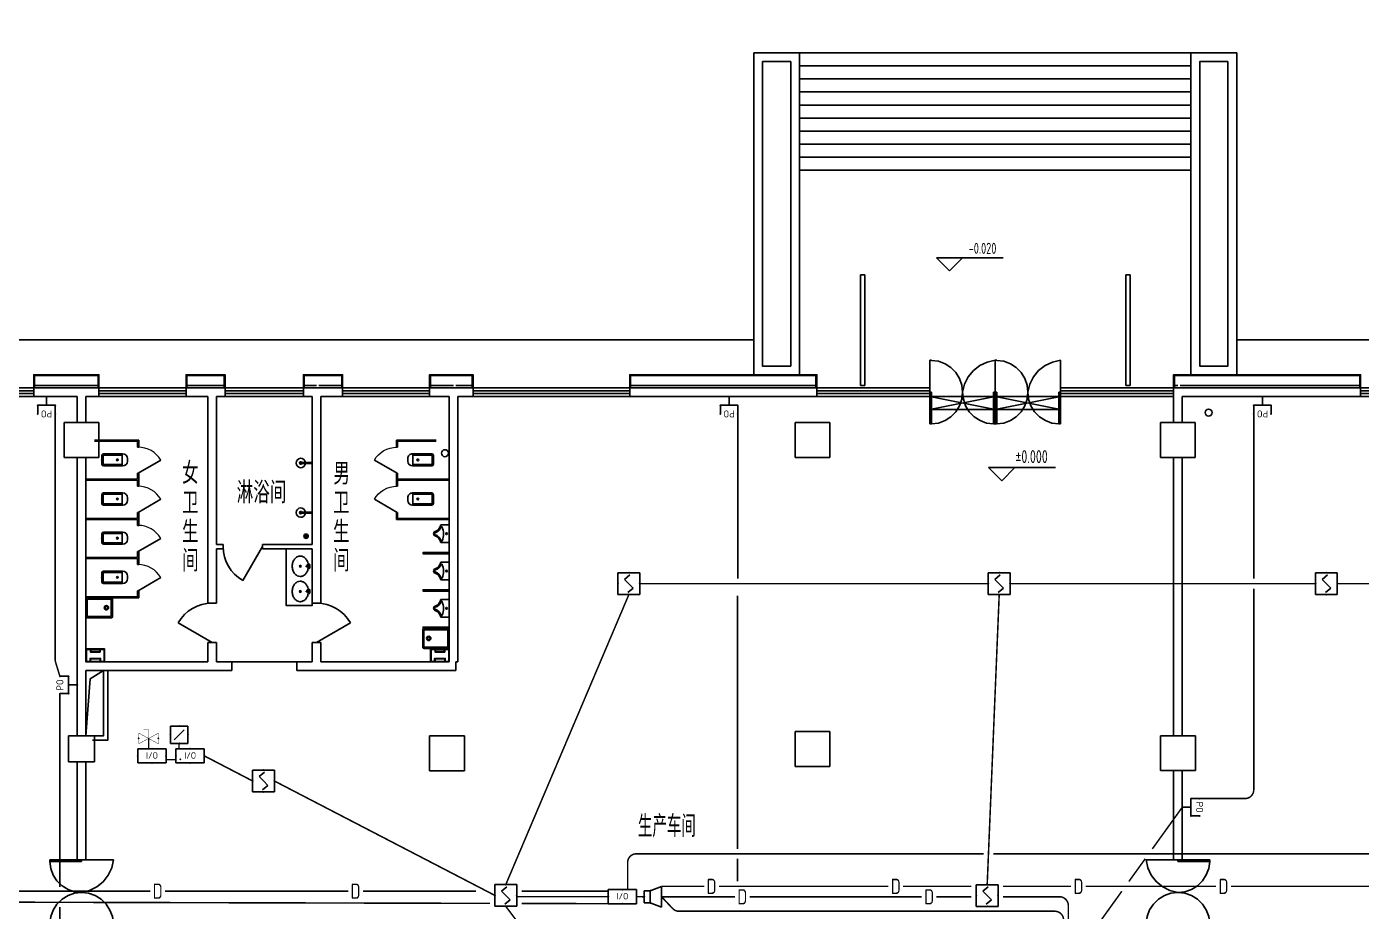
# Model space of a CAD drawing. Extents: x 2166032 to 5302137, y 581493 to 2416206.
# Drawn here: x 2593527 to 2624204, y 1205528 to 1225860 of the extents above; entities that cross this region are included whole.
import ezdxf
from ezdxf.enums import TextEntityAlignment as Align

# ---------------------------------------------------------------- set-up
doc = ezdxf.new("R2010")
doc.units = 0
doc.header["$LTSCALE"] = 1000
doc.header["$MEASUREMENT"] = 0
for name, pattern in [('CENTER2', [1.14, 0.75, -0.13, 0.13, -0.13]), ('DASH', [0.35, 0.25, -0.1]), ('DASHEDX2', [1.5, 1, -0.5])]:
    doc.linetypes.add(name, pattern=pattern)
for name, color, linetype in [('2D', 7, 'Continuous'), ('3T_WOOD', 21, 'Continuous'), ('COLUMN', 2, 'Continuous'), ('DIM_ELEV', 3, 'Continuous'), ('DIM_SYMB', 3, 'Continuous'), ('EQUIP-消防', 3, 'Continuous'), ('EQUIP-通讯', 3, 'Continuous'), ('LATRINE', 8, 'Continuous'), ('LVTRY', 8, 'Continuous'), ('PUB_TEXT', 7, 'Continuous'), ('SIG_TEXT', 7, 'Continuous'), ('STAIR', 8, 'Continuous'), ('SURFACE', 8, 'Continuous'), ('TEL_TEXT', 7, 'Continuous'), ('WALL', 8, 'Continuous'), ('WINDOW', 8, 'Continuous'), ('WIRE-动力', 2, 'Continuous'), ('WIRE-消防', 4, 'Continuous'), ('WIRE-电源', 10, 'Continuous'), ('WIRE-电话', 4, 'CENTER2'), ('WIRE-网络', 6, 'Continuous'), ('厨卫', 8, 'Continuous'), ('地漏', 5, 'Continuous'), ('屋面', 151, 'Continuous'), ('消防', 7, 'Continuous'), ('石材幕墙', 8, 'Continuous')]:
    doc.layers.add(name, color=color, linetype=linetype)
doc.styles.add('_HZTXT', font='！tssdeng.shx', dxfattribs={"width": 0.8, "bigfont": '！tssdchn.shx'})
doc.styles.add('_TCH_DIM', font='tssdeng.shx', dxfattribs={"bigfont": 'tssdchn.shx'})
doc.styles.add('_TEL_DIM', font='@tssdeng.shx', dxfattribs={"width": 0.8, "height": 3.5, "bigfont": '!tssdchn.shx'})
doc.styles.get("Standard").update_dxf_attribs({"font": 'tssdeng.shx', "bigfont": 'tssdchn.shx'})
doc.styles.add('TSSD_REIN', font='tssdeng.shx', dxfattribs={"width": 0.7, "bigfont": 'tssdchn.shx'})
doc.styles.add('zz-0', font='arial.ttf')

# ---------------------------------------------------------------- blocks, each defined once
blk = doc.blocks.new('_LV8')
for p, q in [((-205, 0), (205, 0)), ((-205, -191), (-205, 0)), ((205, 0), (205, -191))]:
    blk.add_line(p, q)
blk.add_circle((0, -60), 20)
for centre, radius, start, end in [((-243, -391), 203, 19.2639, 79.2894), ((-152, -175), 10, 114.1084, 248.1394), ((5, -526), 395, 66.6675, 114.1084), ((-243, -401), 233, 19.2639, 68.1394), ((243, -401), 233, 110.4941, 160.7361), ((243, -391), 203, 100.7106, 160.7361), ((158, -173), 10, 290.4941, 66.6675), ((0, -306), 54, 199.2639, 269.7777), ((0, -316), 24, 199.2639, 269.4998), ((0, -306), 54, 270.2223, 340.7361), ((0, -316), 24, 270.5002, 340.7361)]:
    blk.add_arc(centre, radius, start, end)
blk = doc.blocks.new('$lvtry$00000200')
for p, q in [((-140, -40, 0), (-140, -480, 0)), ((-110, -40, 0), (-110, -470, 0)), ((100, 0, 0), (-100, 0, 0)), ((100, -30, 0), (-100, -30, 0)), ((110, -470, 0), (110, -40, 0)), ((140, -480, 0), (140, -40, 0)), ((140, -470, 0), (-140, -470, 0)), ((-30, -590, 0), (30, -590, 0))]:
    blk.add_line(p, q)
blk.add_circle((0, -359, 0), 20)
for centre, radius, start, end in [((-100, -40, 0), 40, 90, 180), ((-100, -40, 0), 10, 90, 180), ((100, -40, 0), 40, 0, 90), ((100, -40, 0), 10, 0, 90), ((-30, -480, 0), 110, 180, 270), ((30, -480, 0), 110, 270, 0)]:
    blk.add_arc(centre, radius, start, end)
blk.add_point((0, 0))
blk = doc.blocks.new('A$C339C1991')
at = {"layer": 'LVTRY'}
blk.add_line((114, 371), (134, 371), dxfattribs=at)
for points in [[(0, 371), (256, 371)], [(114, 371), (114, 107)], [(134, 371), (134, 107)]]:
    blk.add_lwpolyline(points, dxfattribs=at)
for centre, radius, start, end in [((124, 108), 108, 95.306, 84.694), ((124, 108), 28.3, 110.6725, 69.3275), ((124, 110), 10.5, 197.2381, 342.7619)]:
    blk.add_arc(centre, radius, start, end, dxfattribs=at)
blk = doc.blocks.new('$TCHSYS$APDOOR2D')
blk.add_line((0.5, 0), (0, 0.866))
at = {"lineweight": 13}
blk.add_arc((0.5, 0), 1, 120, 180, dxfattribs=at)
blk = doc.blocks.new('$lvtry$00000194')
for p, q in [((-17, -27, 0), (-17, -17, 0)), ((17, -27, 0), (17, -17, 0))]:
    blk.add_line(p, q)
at = {"elevation": 0}
blk.add_lwpolyline([(14, -39, -0.067374), (92, -53, -0.088152), (166, -93, -0.105269), (218, -155, -0.121685), (235, -224, -0.121685), (218, -292, -0.105269), (166, -355, -0.088152), (92, -394, -0.078966), (0, -409, -0.078966), (-92, -394, -0.088152), (-166, -355, -0.105269), (-218, -292, -0.121685), (-235, -224, -0.121685), (-218, -155, -0.105269), (-166, -93, -0.088152), (-92, -53, -0.059935), (-23, -40, -0.059935)], format="xyb", dxfattribs=at)
for centre, radius in [((0, -221, 0), 20), ((0, -27, 0), 16.7), ((0, -221, 0), 15)]:
    blk.add_circle(centre, radius)
for centre, radius, start, end in [((-40, -17, 0), 10.1, 106.6096, 258.1648), ((-64, 250, 0), 259, 274.7069, 282.3732), ((-75, -197, 0), 173, 71.36, 79.1873), ((-29, -63, 0), 6.77, 155.344, 308.3224), ((-171, 35, 0), 166, 324.8411, 338.1337), ((-171, 35, 0), 170, 324.8411, 331.3523), ((-29, -63, 0), 3.37, 155.344, 308.3224), ((100, -178, 0), 170, 132.3141, 138.8253), ((100, -178, 0), 166, 125.5327, 138.8253), ((-12, -42, 0), 10.6, 201.8924, 261.774), ((0, -17, 0), 16.7, 0, 180), ((-381, -99, 0), 372, 2.3982, 6.7627), ((0, -80, 0), 9.9, 201.7837, 338.2163), ((64, 250, 0), 259, 257.6268, 265.2931), ((381, -99, 0), 372, 170.1008, 177.6018), ((75, -197, 0), 173, 100.8127, 110.4191), ((40, -17, 0), 10.1, 281.8352, 73.3904)]:
    blk.add_arc(centre, radius, start, end)
blk.add_point((0, -17, 0))
blk = doc.blocks.new('A$C6BB928D5')
at = {"layer": '地漏'}
h = blk.add_hatch(dxfattribs=at)
h.set_pattern_fill('ANSI31', color=5, scale=10, style=0)
h.set_pattern_definition([(45, (-2253094.437, -153718.293), (-11.22532015, 11.22532015), [])])
h.paths.add_polyline_path([(0, 50, 1), (100, 50, 1)])
at = {"layer": '地漏', "color": 5}
blk.add_circle((50, 50), 50, dxfattribs=at)
blk = doc.blocks.new('$plan$00001091')
for p, q in [((-275, -410), (-275, -50)), ((-255, -30), (255, -30)), ((275, -50), (275, -410)), ((255, -430), (-255, -430))]:
    blk.add_line(p, q)
for points in [[(-275, 0, 0.414214), (-305, -30, 0.414214)], [(305, -30, 0.414214), (275, 0, 0.414214)], [(-305, -430, 0.414214), (-275, -460, 0.414214)], [(275, -460, 0.414214), (305, -430, 0.414214)]]:
    blk.add_lwpolyline(points, format="xyb")
for points in [[(-275, 0), (275, 0)], [(-305, -430), (-305, -30)], [(305, -30), (305, -430)], [(275, -460), (-275, -460)]]:
    blk.add_lwpolyline(points)
for radius in [50, 32.5]:
    blk.add_circle((165, -230), radius)
for centre, start, end in [((-255, -50), 90, 180), ((255, -50), 0, 90), ((-255, -410), 180, 270), ((255, -410), 270, 360)]:
    blk.add_arc(centre, 20, start, end)
at = {"style": 'zz-0'}
for tag in ['YSIZE', 'XSIZE']:
    blk.add_attdef(tag, (0, 0), '', height=0.5, dxfattribs=at)
blk = doc.blocks.new('cffd')
at = {"layer": '厨卫'}
for p, q in [((288, -44), (300, -44)), ((288, -256), (300, -256))]:
    blk.add_line(p, q, dxfattribs=at)
for points in [[(0, -365), (0, 65), (300, 65), (300, -365)], [(12, -353), (12, 53), (288, 53), (288, -353)]]:
    blk.add_lwpolyline(points, close=True, dxfattribs=at)
for points in [[(12, -272), (82, -272), (82, -29), (12, -29)], [(12, -262), (72, -262), (72, -39), (12, -39)], [(288, -261), (228, -261), (228, -39), (288, -39)], [(288, -251), (238, -251), (238, -49), (288, -49)]]:
    blk.add_lwpolyline(points, dxfattribs=at)
blk.add_lwpolyline([(290, -150, 0, 50, 0), (323, -150, 100, 100, 0)], format="xyseb", dxfattribs=at)
blk = doc.blocks.new('A$C7AC737C2')
at = {"color": 6, "linetype": 'Continuous'}
for p, q in [((0, 150), (1500, 150)), ((0, -150), (0, 150)), ((0, 150), (1500, -150)), ((1500, 150), (0, -150)), ((1500, -150), (1500, 150)), ((1500, -150), (0, -150))]:
    blk.add_line(p, q, dxfattribs=at)
blk = doc.blocks.new('$equip$00001915')
for p, q in [((0.5, 0.5), (-0.5, 0.5)), ((-0.5, 0.5), (-0.5, -0.5)), ((-0.283, -0.283), (0.283, 0.283)), ((0.5, -0.5), (0.5, 0.5)), ((-0.5, -0.5), (0.5, -0.5))]:
    blk.add_line(p, q)
for p in [(-0.5, 0), (0, 0.5), (0.5, 0), (0, -0.5)]:
    blk.add_point(p)
blk.add_solid([(0.283, 0.283), (0.075, 0.124), (0.124, 0.075)])
at = {"layer": 'TEL_TEXT', "style": '_TEL_DIM', "flags": 1}
blk.add_attdef('A', text='', height=0.00002, dxfattribs=at).set_placement((0, 0), align=Align.MIDDLE_CENTER)
blk = doc.blocks.new('$equip_U$00000007')
at = {"linetype": 'Continuous', "const_width": 0.025}
for points in [[(-0.153, 0), (0.153, 0)], [(0.153, -0.562), (0.153, 0)], [(-0.466, -0.225), (-0.466, -0.9)], [(0.771, -0.225), (-0.466, -0.9)], [(-0.466, -0.225), (0.771, -0.9)], [(0.771, -0.9), (0.771, -0.225)]]:
    blk.add_lwpolyline(points, dxfattribs=at)
for p in [(-0.466, -0.562), (0.771, -0.562)]:
    blk.add_point(p)
at = {"style": '_TEL_DIM', "flags": 1}
blk.add_attdef('A', text='', height=0.000025, dxfattribs=at).set_placement((0, 0), align=Align.MIDDLE_CENTER)
blk = doc.blocks.new('$equip$00001926')
for p, q in [((0.65, 0.65), (-0.65, 0.65)), ((-0.65, 0.65), (-0.65, 0)), ((0.65, 0), (0.65, 0.65)), ((-0.65, 0), (0.65, 0))]:
    blk.add_line(p, q)
for p in [(0, 0.65), (-0.65, 0.325), (0, 0), (0.65, 0.325)]:
    blk.add_point(p)
at = {"color": 7, "style": '_TEL_DIM'}
blk.add_attdef('$TEXT$', text='', height=0.3, dxfattribs=at).set_placement((0.006, 0.343), align=Align.MIDDLE_CENTER)
at = {"color": 7, "style": '_TEL_DIM', "flags": 1}
blk.add_attdef('A', text='', height=0.00002, dxfattribs=at).set_placement((0, 0), align=Align.MIDDLE_CENTER)
blk = doc.blocks.new('$equip$00001366')
for p, q in [((0, 0.35), (0, -0.35)), ((0, 0.35), (0.35, 0.35)), ((0.35, 0.35), (1, 0.6)), ((0.35, 0.35), (0.35, -0.35)), ((1, 0.6), (1, -0.6)), ((0.35, -0.35), (0, -0.35)), ((1, -0.6), (0.35, -0.35))]:
    blk.add_line(p, q)
for p in [(0, 0), (0.35, 0.35), (1, 0), (0.35, -0.35)]:
    blk.add_point(p)
at = {"flags": 9}
blk.add_attdef('A', (0, 0), '', height=0.00002, dxfattribs=at)
blk = doc.blocks.new('$equip$00001847')
for p, q in [((-0.5, 0.499), (-0.5, 0.999)), ((0.5, 0.999), (0.5, 0.499)), ((0.5, 0.499), (-0.5, 0.499)), ((0, 0.5), (0, 0))]:
    blk.add_line(p, q)
for p in [(-0.5, 0.999), (0.5, 0.999), (-0.5, 0.499), (0, 0), (0.5, 0.499)]:
    blk.add_point(p)
at = {"color": 7, "style": '_TEL_DIM'}
blk.add_attdef('$TEXT$', text='', height=0.4, dxfattribs=at).set_placement((0, 0.999), align=Align.MIDDLE_CENTER)
at = {"color": 7, "style": '_TEL_DIM', "flags": 1}
blk.add_attdef('A', text='', height=0.00002, dxfattribs=at).set_placement((0, 0), align=Align.MIDDLE_CENTER)
blk = doc.blocks.new('$equip$00001700')
for p, q in [((-0.5, 0.5), (-0.5, -0.5)), ((0.5, 0.5), (-0.5, 0.5)), ((-0.2, 0.2), (0.05, 0.4)), ((0, 0), (-0.2, 0.2)), ((0, 0), (0.2, -0.2)), ((0.5, -0.5), (0.5, 0.5)), ((-0.5, -0.5), (0.5, -0.5)), ((0.2, -0.2), (-0.05, -0.4))]:
    blk.add_line(p, q)
for p in [(-0.5, 0), (0, 0.5), (0.5, 0), (0, -0.5)]:
    blk.add_point(p)
at = {"flags": 1}
for tag, height, p in [('A', 0.00002, (0, 0)), ('B', 0.4, (0.75, -0.204))]:
    blk.add_attdef(tag, text='', height=height, dxfattribs=at).set_placement(p, align=Align.MIDDLE_CENTER)
blk = doc.blocks.new('$DorLib2D$00000141')
at = {"color": 0}
for points in [[(-0.5, 0), (-0.5, 0.487)], [(-0.475, 0.487), (-0.5, 0.487)], [(-0.475, 0), (-0.475, 0.487)], [(-0.369, 0.473), (-0.475, 0.487)], [(-0.268, 0.435), (-0.369, 0.473)], [(-0.178, 0.377), (-0.268, 0.435)], [(0.268, 0.435), (0.178, 0.377)], [(0.369, 0.473), (0.268, 0.435)], [(0.475, 0.487), (0.369, 0.473)], [(0.475, 0), (0.475, 0.487)], [(0.475, 0.487), (0.5, 0.487)], [(0.5, 0), (0.5, 0.487)], [(-0.103, 0.3), (-0.178, 0.377)], [(-0.047, 0.208), (-0.103, 0.3)], [(-0.012, 0.107), (-0.047, 0.208)], [(0.047, 0.208), (0.012, 0.107)], [(0.103, 0.3), (0.047, 0.208)], [(0.178, 0.377), (0.103, 0.3)], [(0, 0), (-0.012, 0.107)], [(-0.012, -0.107), (0, 0)], [(0.012, 0.107), (0, 0)], [(-0.5, 0), (-0.475, 0)], [(0.5, 0), (0.475, 0)]]:
    blk.add_lwpolyline(points, dxfattribs=at)
at = {"color": 0, "linetype": 'DASHEDX2'}
for points in [[(0, 0), (0.03, -0.122), (0.086, -0.234), (0.165, -0.331), (0.264, -0.408), (0.378, -0.461), (0.5, -0.488)], [(-0.5, 0), (-0.5, -0.488)], [(-0.047, -0.208), (-0.012, -0.107)], [(0.5, 0), (0.5, -0.488)], [(-0.268, -0.435), (-0.178, -0.377)], [(-0.178, -0.377), (-0.103, -0.3)], [(-0.103, -0.3), (-0.047, -0.208)], [(-0.475, -0.488), (-0.5, -0.488)], [(-0.475, -0.487), (-0.369, -0.473)], [(-0.369, -0.473), (-0.268, -0.435)]]:
    blk.add_lwpolyline(points, dxfattribs=at)
blk = doc.blocks.new('$TCHSYS$WIN2D')
for p, q in [((-0.5, 0.5), (0.5, 0.5)), ((-0.5, 0.5), (-0.5, -0.5)), ((0.5, 0.5), (0.5, -0.5)), ((0.5, 0.1667), (-0.5, 0.1667)), ((0.5, -0.1667), (-0.5, -0.1667)), ((-0.5, -0.5), (0.5, -0.5))]:
    blk.add_line(p, q)
blk = doc.blocks.new('$DorLib2D$00000214')
at = {"color": 0}
blk.add_line((0.5, 0), (0, 0.866), dxfattribs=at)
blk.add_arc((0.5, 0), 1, 120, 180, dxfattribs=at)

msp = doc.modelspace()

# ---------------------------------------------------------------- linework, layer by layer
msp.add_circle((2604640.5, 1020101.3), 438608.5)
msp.add_point((2597055.8, 1209020.7))
at = {"layer": '2D', "color": 2}
for p, q in [((2611288.9, 1225259.6), (2620288.9, 1225259.6)), ((2611288.9, 1224959.6), (2620288.9, 1224959.6)), ((2611288.9, 1224659.6), (2620288.9, 1224659.6)), ((2611288.9, 1224359.6), (2620288.9, 1224359.6)), ((2611288.9, 1224059.6), (2620288.9, 1224059.6)), ((2611288.9, 1223759.6), (2620288.9, 1223759.6)), ((2611288.9, 1223459.6), (2620288.9, 1223459.6)), ((2611288.9, 1223159.6), (2620288.9, 1223159.6)), ((2611288.9, 1222859.6), (2620288.9, 1222859.6)), ((2611288.9, 1222559.6), (2620288.9, 1222559.6))]:
    msp.add_line(p, q, dxfattribs=at)
at = {"layer": '3T_WOOD'}
for points in [[(2645371.9, 1223436.1), (2646860.2, 1227541.8), (2644314.6, 1231159.6), (2626888.9, 1231159.6), (2626888.9, 1218659.6), (2621338.9, 1218659.6)], [(2610238.9, 1218659.6), (2575288.9, 1218659.6)], [(2594888.9, 1209559.6), (2594987.2, 1210871.1), (2595288.9, 1211059.6)]]:
    msp.add_lwpolyline(points, dxfattribs=at)
at = {"layer": 'COLUMN'}
for p, q in [((2595187.3, 1216759.6), (2594387.3, 1216759.6)), ((2594387.3, 1216759.6), (2594387.3, 1215959.6)), ((2595187.3, 1215959.6), (2595187.3, 1216759.6)), ((2611987.3, 1216759.6), (2611187.3, 1216759.6)), ((2611187.3, 1216759.6), (2611187.3, 1215959.6)), ((2611987.3, 1215959.6), (2611987.3, 1216759.6)), ((2620387.3, 1216759.6), (2619587.3, 1216759.6)), ((2619587.3, 1216759.6), (2619587.3, 1215959.6)), ((2620387.3, 1215959.6), (2620387.3, 1216759.6)), ((2594387.3, 1215959.6), (2595187.3, 1215959.6)), ((2611187.3, 1215959.6), (2611987.3, 1215959.6)), ((2619587.3, 1215959.6), (2620387.3, 1215959.6)), ((2611988.9, 1209659.6), (2611188.9, 1209659.6)), ((2611188.9, 1209659.6), (2611188.9, 1208859.6)), ((2611988.9, 1208859.6), (2611988.9, 1209659.6)), ((2595088.9, 1209559.6), (2594488.9, 1209559.6)), ((2594488.9, 1209559.6), (2594488.9, 1208959.6)), ((2595088.9, 1208959.6), (2595088.9, 1209559.6)), ((2603588.9, 1209559.6), (2602788.9, 1209559.6)), ((2602788.9, 1209559.6), (2602788.9, 1208759.6)), ((2603588.9, 1208759.6), (2603588.9, 1209559.6)), ((2620388.9, 1209559.6), (2619588.9, 1209559.6)), ((2619588.9, 1209559.6), (2619588.9, 1208761)), ((2620388.9, 1208761), (2620388.9, 1209559.6)), ((2594488.9, 1208959.6), (2595088.9, 1208959.6)), ((2602788.9, 1208759.6), (2603588.9, 1208759.6)), ((2611188.9, 1208859.6), (2611988.9, 1208859.6)), ((2619588.9, 1208761), (2620388.9, 1208761))]:
    msp.add_line(p, q, dxfattribs=at)
at = {"layer": 'DIM_ELEV'}
for p, q in [((2614737, 1220248.3), (2614437, 1220548.3)), ((2614437, 1220548.3), (2615970.3, 1220548.3)), ((2614737, 1220248.3), (2615037, 1220548.3)), ((2615938.1, 1215425.6), (2615638.1, 1215725.6)), ((2615638.1, 1215725.6), (2617171.5, 1215725.6)), ((2615938.1, 1215425.6), (2616238.1, 1215725.6))]:
    msp.add_line(p, q, dxfattribs=at)
at = {"layer": 'DIM_SYMB'}
msp.add_lwpolyline([(2615769.9, 1225790.1, 0, 0, 0), (2615769.9, 1224317.1, 80, 0, 0), (2615769.9, 1224017.1, 0, 0, 0)], format="xyseb", dxfattribs=at)
at = {"layer": 'LATRINE'}
for p, q in [((2595088.9, 1216359.6), (2596101.4, 1216359.6)), ((2595088.9, 1216334.6), (2596076.4, 1216334.6)), ((2596076.4, 1216334.6), (2596076.4, 1216197.1)), ((2596101.4, 1216197.1), (2596101.4, 1216359.6)), ((2602938.6, 1216359.6), (2602026.4, 1216359.6)), ((2602026.4, 1216359.6), (2602026.4, 1216197.1)), ((2602938.6, 1216334.6), (2602051.4, 1216334.6)), ((2602051.4, 1216197.1), (2602051.4, 1216334.6)), ((2596076.4, 1216197.1), (2596101.4, 1216197.1)), ((2602026.4, 1216197.1), (2602051.4, 1216197.1)), ((2594888.9, 1215459.6), (2596076.4, 1215459.6)), ((2594888.9, 1215434.6), (2596076.4, 1215434.6)), ((2596101.4, 1215597.1), (2596076.4, 1215597.1)), ((2596076.4, 1215597.1), (2596076.4, 1215459.6)), ((2596076.4, 1215434.6), (2596076.4, 1215297.1)), ((2596101.4, 1215447.1), (2596101.4, 1215597.1)), ((2596101.4, 1215297.1), (2596101.4, 1215447.1)), ((2602051.4, 1215597.1), (2602026.4, 1215597.1)), ((2602026.4, 1215597.1), (2602026.4, 1215447.1)), ((2602026.4, 1215447.1), (2602026.4, 1215297.1)), ((2602051.4, 1215459.6), (2602051.4, 1215597.1)), ((2603238.9, 1215459.6), (2602051.4, 1215459.6)), ((2603238.9, 1215434.6), (2602051.4, 1215434.6)), ((2602051.4, 1215297.1), (2602051.4, 1215434.6)), ((2603238.9, 1215434.6), (2603238.9, 1215459.6)), ((2596076.4, 1215297.1), (2596101.4, 1215297.1)), ((2602026.4, 1215297.1), (2602051.4, 1215297.1)), ((2594888.9, 1214559.6), (2596076.4, 1214559.6)), ((2594888.9, 1214534.6), (2596076.4, 1214534.6)), ((2596101.4, 1214697.1), (2596076.4, 1214697.1)), ((2596076.4, 1214697.1), (2596076.4, 1214559.6)), ((2596076.4, 1214534.6), (2596076.4, 1214397.1)), ((2596101.4, 1214547.1), (2596101.4, 1214697.1)), ((2596101.4, 1214397.1), (2596101.4, 1214547.1)), ((2602051.4, 1214697.1), (2602026.4, 1214697.1)), ((2602026.4, 1214697.1), (2602026.4, 1214534.6)), ((2603238.9, 1214534.6), (2602026.4, 1214534.6)), ((2602051.4, 1214559.6), (2602051.4, 1214697.1)), ((2603238.9, 1214559.6), (2602051.4, 1214559.6)), ((2603238.9, 1214534.6), (2603238.9, 1214559.6)), ((2596076.4, 1214397.1), (2596101.4, 1214397.1)), ((2594888.9, 1213659.6), (2596076.4, 1213659.6)), ((2594888.9, 1213634.6), (2596076.4, 1213634.6)), ((2596101.4, 1213797.1), (2596076.4, 1213797.1)), ((2596076.4, 1213797.1), (2596076.4, 1213659.6)), ((2596076.4, 1213634.6), (2596076.4, 1213497.1)), ((2596101.4, 1213647.1), (2596101.4, 1213797.1)), ((2596101.4, 1213497.1), (2596101.4, 1213647.1)), ((2596076.4, 1213497.1), (2596101.4, 1213497.1)), ((2594888.9, 1212759.6), (2596076.4, 1212759.6)), ((2594888.9, 1212734.6), (2596101.4, 1212734.6)), ((2596101.4, 1212897.1), (2596076.4, 1212897.1)), ((2596076.4, 1212897.1), (2596076.4, 1212759.6)), ((2596101.4, 1212734.6), (2596101.4, 1212897.1))]:
    msp.add_line(p, q, dxfattribs=at)
at = {"layer": 'LVTRY'}
msp.add_lwpolyline([(2600088.9, 1213859.6), (2600088.9, 1212559.6), (2599488.9, 1212559.6), (2599488.9, 1213859.6)], close=True, dxfattribs=at)
at = {"layer": 'LVTRY', "linetype": 'Continuous'}
for points in [[(2603238.9, 1213744.7), (2602638.9, 1213744.7), (2602638.9, 1213774.7), (2603238.9, 1213774.7)], [(2603238.9, 1212887.5), (2602638.9, 1212887.5), (2602638.9, 1212917.5), (2603238.9, 1212917.5)], [(2603238.9, 1212030.3), (2602638.9, 1212030.3), (2602638.9, 1212060.3), (2603238.9, 1212060.3)]]:
    msp.add_lwpolyline(points, dxfattribs=at)
at = {"layer": 'STAIR'}
for points in [[(2610238.9, 1225259.6), (2611288.9, 1225259.6), (2611288.9, 1217859.6), (2610238.9, 1217859.6)], [(2621338.9, 1225259.6), (2620288.9, 1225259.6), (2620288.9, 1217859.6), (2621338.9, 1217859.6)], [(2610438.9, 1225059.6), (2611088.9, 1225059.6), (2611088.9, 1218059.6), (2610438.9, 1218059.6)], [(2621138.9, 1225059.6), (2620488.9, 1225059.6), (2620488.9, 1218059.6), (2621138.9, 1218059.6)]]:
    msp.add_lwpolyline(points, close=True, dxfattribs=at)
at = {"layer": 'SURFACE'}
for p, q in [((2593688.9, 1217609.6), (2593688.9, 1217559.6)), ((2593688.9, 1217609.6), (2594788.9, 1217609.6)), ((2594788.9, 1217609.6), (2594738.9, 1217609.6)), ((2594738.9, 1217609.6), (2594738.9, 1217609.6)), ((2594788.9, 1217609.6), (2595188.9, 1217609.6)), ((2595188.9, 1217609.6), (2595188.9, 1217559.6)), ((2597188.9, 1217609.6), (2597188.9, 1217559.6)), ((2597188.9, 1217609.6), (2597788.9, 1217609.6)), ((2597788.9, 1217609.6), (2597738.9, 1217609.6)), ((2597738.9, 1217609.6), (2597738.9, 1217609.6)), ((2597788.9, 1217609.6), (2598088.5, 1217609.6)), ((2598088.5, 1217609.6), (2598088.5, 1217559.6)), ((2599888.5, 1217609.6), (2599888.5, 1217559.6)), ((2599888.5, 1217609.6), (2600188.9, 1217609.6)), ((2600238.9, 1217609.6), (2600788.9, 1217609.6)), ((2600788.9, 1217609.6), (2600788.9, 1217559.6)), ((2602788.9, 1217609.6), (2602788.9, 1217559.6)), ((2602788.9, 1217609.6), (2603338.9, 1217609.6)), ((2603388.9, 1217609.6), (2603788.9, 1217609.6)), ((2603788.9, 1217609.6), (2603788.9, 1217559.6)), ((2607388.9, 1217609.6), (2607388.9, 1217559.6)), ((2607388.9, 1217609.6), (2611688.9, 1217609.6)), ((2611688.9, 1217609.6), (2611688.9, 1217559.6)), ((2619888.9, 1217609.6), (2619888.9, 1217559.6)), ((2619888.9, 1217609.6), (2619988.9, 1217609.6)), ((2620038.9, 1217609.6), (2624188.9, 1217609.6)), ((2624188.9, 1217609.6), (2624188.9, 1217559.6))]:
    msp.add_line(p, q, dxfattribs=at)
at = {"layer": 'WALL'}
for p, q in [((2612688.9, 1220159.6), (2612688.9, 1217609.6)), ((2612788.9, 1220159.6), (2612688.9, 1220159.6)), ((2612788.9, 1220159.6), (2612788.9, 1217609.6)), ((2618788.9, 1220159.6), (2618788.9, 1217609.6)), ((2618888.9, 1220159.6), (2618788.9, 1220159.6)), ((2618888.9, 1220159.6), (2618888.9, 1217609.6)), ((2594788.9, 1217559.6), (2593688.9, 1217559.6)), ((2593688.9, 1217559.6), (2593688.9, 1217359.6)), ((2595188.9, 1217559.6), (2594788.9, 1217559.6)), ((2595188.9, 1217359.6), (2595188.9, 1217559.6)), ((2597788.9, 1217559.6), (2597188.9, 1217559.6)), ((2597188.9, 1217559.6), (2597188.9, 1217359.6)), ((2598088.5, 1217559.6), (2597788.9, 1217559.6)), ((2598088.5, 1217359.6), (2598088.5, 1217559.6)), ((2600188.9, 1217559.6), (2599888.5, 1217559.6)), ((2599888.5, 1217559.6), (2599888.5, 1217359.6)), ((2600788.9, 1217559.6), (2600188.9, 1217559.6)), ((2600788.9, 1217359.6), (2600788.9, 1217559.6)), ((2603338.9, 1217559.6), (2602788.9, 1217559.6)), ((2602788.9, 1217559.6), (2602788.9, 1217359.6)), ((2603788.9, 1217559.6), (2603338.9, 1217559.6)), ((2603788.9, 1217359.6), (2603788.9, 1217559.6)), ((2611688.9, 1217559.6), (2607388.9, 1217559.6)), ((2607388.9, 1217559.6), (2607388.9, 1217359.6)), ((2611688.9, 1217359.6), (2611688.9, 1217559.6)), ((2612788.9, 1217609.6), (2612688.9, 1217609.6)), ((2618888.9, 1217609.6), (2618788.9, 1217609.6)), ((2619988.9, 1217559.6), (2619888.9, 1217559.6)), ((2619888.9, 1217559.6), (2619888.9, 1217359.6)), ((2624188.9, 1217559.6), (2619988.9, 1217559.6)), ((2624188.9, 1217359.6), (2624188.9, 1217559.6)), ((2593688.9, 1217359.6), (2594688.9, 1217359.6)), ((2594688.9, 1217359.6), (2594688.9, 1216759.6)), ((2594888.9, 1217359.6), (2594888.9, 1216759.6)), ((2594888.9, 1217359.6), (2595188.9, 1217359.6)), ((2597188.9, 1217359.6), (2597688.9, 1217359.6)), ((2597688.9, 1217359.6), (2597688.9, 1213909.6)), ((2597888.9, 1217359.6), (2597888.9, 1213959.6)), ((2597888.9, 1217359.6), (2598088.5, 1217359.6)), ((2599888.5, 1217359.6), (2600088.9, 1217359.6)), ((2600088.9, 1213959.6), (2600088.9, 1217359.6)), ((2600288.9, 1213909.6), (2600288.9, 1217359.6)), ((2600288.9, 1217359.6), (2600788.9, 1217359.6)), ((2602788.9, 1217359.6), (2603238.9, 1217359.6)), ((2603238.9, 1211259.6), (2603238.9, 1217359.6)), ((2603438.9, 1211259.6), (2603438.9, 1217359.6)), ((2603438.9, 1217359.6), (2603788.9, 1217359.6)), ((2607388.9, 1217359.6), (2611688.9, 1217359.6)), ((2619888.9, 1217359.6), (2619888.9, 1216759.6)), ((2620088.9, 1217359.6), (2620088.9, 1216759.6)), ((2620088.9, 1217359.6), (2624188.9, 1217359.6)), ((2594688.9, 1215959.6), (2594688.9, 1211159.6)), ((2594888.9, 1215959.6), (2594888.9, 1211259.6)), ((2619888.9, 1215959.6), (2619888.9, 1209559.6)), ((2620088.9, 1215959.6), (2620088.9, 1209559.6)), ((2597688.9, 1213909.6), (2597688.9, 1212609.6)), ((2598043.5, 1213959.6), (2597888.9, 1213959.6)), ((2598043.5, 1213859.6), (2598043.5, 1213959.6)), ((2600088.9, 1213959.6), (2598943.5, 1213959.6)), ((2598943.5, 1213959.6), (2598943.5, 1213859.6)), ((2600288.9, 1212609.6), (2600288.9, 1213909.6)), ((2597888.9, 1212609.6), (2597888.9, 1213859.6)), ((2597888.9, 1213859.6), (2598043.5, 1213859.6)), ((2598943.5, 1213859.6), (2600088.9, 1213859.6)), ((2600088.9, 1213859.6), (2600088.9, 1212609.6)), ((2597688.9, 1212609.6), (2597888.9, 1212609.6)), ((2600088.9, 1212609.6), (2600288.9, 1212609.6)), ((2597888.9, 1211709.6), (2597688.9, 1211709.6)), ((2597688.9, 1211709.6), (2597688.9, 1211259.6)), ((2597888.9, 1211259.6), (2597888.9, 1211709.6)), ((2600288.9, 1211709.6), (2600088.9, 1211709.6)), ((2600088.9, 1211709.6), (2600088.9, 1211259.6)), ((2600288.9, 1211259.6), (2600288.9, 1211709.6)), ((2594688.9, 1211159.6), (2594688.9, 1209559.6)), ((2597688.9, 1211259.6), (2594888.9, 1211259.6)), ((2598238.9, 1211259.6), (2597888.9, 1211259.6)), ((2598238.9, 1211059.6), (2598238.9, 1211259.6)), ((2600088.9, 1211259.6), (2599738.9, 1211259.6)), ((2599738.9, 1211259.6), (2599738.9, 1211059.6)), ((2603238.9, 1211259.6), (2600288.9, 1211259.6)), ((2603388.9, 1211259.6), (2603438.9, 1211259.6)), ((2603388.9, 1211059.6), (2603388.9, 1211259.6)), ((2597788.9, 1211059.6), (2594888.9, 1211059.6)), ((2594888.9, 1211059.6), (2594888.9, 1209559.6)), ((2597788.9, 1211059.6), (2598238.9, 1211059.6)), ((2599738.9, 1211059.6), (2600188.9, 1211059.6)), ((2603338.9, 1211059.6), (2600188.9, 1211059.6)), ((2603388.9, 1211059.6), (2603338.9, 1211059.6)), ((2594688.9, 1208959.6), (2594688.9, 1206709.6)), ((2594888.9, 1206709.6), (2594888.9, 1208959.6)), ((2619888.9, 1208761), (2619888.9, 1206711)), ((2620088.9, 1206711), (2620088.9, 1208761)), ((2594688.9, 1206709.6), (2594888.9, 1206709.6)), ((2619888.9, 1206711), (2620088.9, 1206711))]:
    msp.add_line(p, q, dxfattribs=at)
at = {"layer": 'WALL', "linetype": 'DASH', "ltscale": 3, "const_width": 1}
msp.add_lwpolyline([(2612788.9, 1220159.6), (2618888.9, 1220159.6)], dxfattribs=at)
at = {"layer": 'WINDOW', "linetype": 'DASH'}
for p, q in [((2598238.9, 1211259.6), (2598238.9, 1211059.6)), ((2599738.9, 1211059.6), (2599738.9, 1211259.6))]:
    msp.add_line(p, q, dxfattribs=at)
at = {"layer": 'WINDOW'}
msp.add_line((2599738.9, 1211259.6), (2598238.9, 1211259.6), dxfattribs=at)
at = {"layer": 'WIRE-动力', "color": 1, "linetype": 'Continuous', "const_width": 25}
msp.add_lwpolyline([(2607544.2, 1205866.5), (2607720, 1205866.5)], dxfattribs=at)
at = {"layer": 'WIRE-消防', "linetype": 'Continuous', "const_width": 35}
for points in [[(2615630.6, 1213057.7), (2607618.2, 1213057.7)], [(2616130.6, 1213057.7), (2623151.9, 1213057.7)], [(2629791, 1213057.7), (2623651.9, 1213057.7)], [(2604539.6, 1206142.6), (2607368.2, 1212807.7)], [(2615880.6, 1212807.7), (2615604.2, 1206139.1)], [(2596329.4, 1209500.5), (2596329.4, 1209263.5)], [(2597608, 1209101), (2598720, 1208523.2)], [(2599220, 1208523.2), (2604289.6, 1205892.6)], [(2604539.6, 1205642.6), (2604949.7, 1205095.3)], [(2606894.2, 1205865.8), (2604789.6, 1205865.8)], [(2607544.2, 1205865.8), (2607720, 1205861.5)]]:
    msp.add_lwpolyline(points, dxfattribs=at)
at = {"layer": 'WIRE-消防', "const_width": 30}
for points in [[(2597025, 1209385.9), (2597024.9, 1209258.8)], [(2596716.8, 1209014.8), (2596944.7, 1209015.1)]]:
    msp.add_lwpolyline(points, dxfattribs=at)
at = {"layer": 'WIRE-电源', "linetype": 'Continuous', "const_width": 35}
for points in [[(2593169.7, 1205990.3), (2596369.5, 1205990.3)], [(2596707, 1205990.3), (2600917.4, 1205990.3)], [(2601254.8, 1205990.3), (2603857.1, 1205990.3)], [(2604902.1, 1205990.3), (2606894.2, 1205990.3)], [(2608120, 1206101.5), (2609100.3, 1206101.5)], [(2609437.7, 1206101.5), (2613334.4, 1206101.5)], [(2613671.8, 1206101.5), (2615241.7, 1206101.5)], [(2617534, 1206101.5), (2615966.7, 1206101.5)], [(2620867.5, 1206101.5), (2617871.5, 1206101.5)], [(2626478.9, 1206101.5), (2621204.9, 1206101.5)], [(2608120, 1205861.5), (2609806.7, 1205861.5)], [(2610144.2, 1205861.5), (2614101.8, 1205861.5)], [(2614439.3, 1205861.5), (2615241.7, 1205861.5)]]:
    msp.add_lwpolyline(points, dxfattribs=at)
msp.add_lwpolyline([(2615966.7, 1205861.5), (2617268.9, 1205861.5, -0.4142136), (2617468.9, 1205661.5), (2617468.9, 1205027.4)], format="xyb", dxfattribs=at)
at = {"layer": 'WIRE-电话', "linetype": 'CENTER2', "const_width": 35}
for points in [[(2615521.1, 1206849.5), (2607539.7, 1206849.5, 0.4142136), (2607339.7, 1206649.5), (2607339.7, 1206028.3)], [(2617359.9, 1201799.9), (2617359.9, 1205329.3, 0.4142136), (2617159.9, 1205529.3), (2608519.3, 1205529.3, -0.2066747), (2608373.7, 1205592.1), (2608120, 1205861.5)]]:
    msp.add_lwpolyline(points, format="xyb", dxfattribs=at)
for points in [[(2629227, 1206849.5), (2615746.3, 1206849.5)], [(2593011.6, 1205737.5), (2604177.1, 1205710)], [(2604902.1, 1205708.2), (2606894.2, 1205703.3)]]:
    msp.add_lwpolyline(points, dxfattribs=at)
at = {"layer": 'WIRE-网络', "linetype": 'Continuous', "const_width": 35}
for points in [[(2594181.9, 1216960), (2594181.9, 1211312.7, 0.0743315), (2594190.7, 1211254.2), (2594289.3, 1210931.7)], [(2621731.5, 1212945.2), (2621731.5, 1208319.7, -0.4142136), (2621531.5, 1208119.7), (2620488.5, 1208119.7)]]:
    msp.add_lwpolyline(points, format="xyb", dxfattribs=at)
for points in [[(2609871.1, 1216960), (2609871.1, 1213170.2)], [(2621731.5, 1216960), (2621731.5, 1213170.2)], [(2609867, 1212780.4), (2609867, 1206962)], [(2594289.3, 1210531.7), (2594289.3, 1206089.1)], [(2620088.9, 1207919.7), (2619399.8, 1206962)], [(2609867, 1206737), (2609867, 1206214)], [(2619237.9, 1206737), (2618861.6, 1206214)], [(2618699.7, 1205989), (2618056.7, 1205095.3)], [(2594289.3, 1205625.2), (2594289.3, 1205095.3)]]:
    msp.add_lwpolyline(points, dxfattribs=at)
at = {"layer": '屋面', "color": 6}
for centre in [(2620693.8, 1216989.6), (2603139.7, 1216057.3), (2603139.7, 1216057.3)]:
    msp.add_circle(centre, 80, dxfattribs=at)
at = {"layer": '消防'}
msp.add_lwpolyline([(2595288.9, 1211059.6), (2594888.9, 1211059.6), (2594888.9, 1209559.6), (2595288.9, 1209559.6)], close=True, dxfattribs=at)
msp.add_lwpolyline([(2595038.9, 1209459.6), (2595388.9, 1209459.6), (2595388.9, 1211059.6)], dxfattribs=at)
at = {"layer": '石材幕墙'}
for points in [[(2595188.9, 1217559.6), (2595188.9, 1217859.6), (2593688.9, 1217859.6), (2593688.9, 1217559.6)], [(2595168.9, 1217559.6), (2595168.9, 1217839.6), (2593708.9, 1217839.6), (2593708.9, 1217559.6)], [(2598088.9, 1217559.6), (2598088.9, 1217859.6), (2597188.9, 1217859.6), (2597188.9, 1217559.6)], [(2598068.9, 1217559.6), (2598068.9, 1217839.6), (2597208.9, 1217839.6), (2597208.9, 1217559.6)], [(2600788.5, 1217559.6), (2600788.5, 1217859.6), (2599888.5, 1217859.6), (2599888.5, 1217559.6)], [(2600768.5, 1217559.6), (2600768.5, 1217839.6), (2599908.5, 1217839.6), (2599908.5, 1217559.6)], [(2603788.9, 1217559.6), (2603788.9, 1217859.6), (2602788.9, 1217859.6), (2602788.9, 1217559.6)], [(2603768.9, 1217559.6), (2603768.9, 1217839.6), (2602808.9, 1217839.6), (2602808.9, 1217559.6)], [(2611688.9, 1217559.6), (2611688.9, 1217859.6), (2607388.9, 1217859.6), (2607388.9, 1217559.6)], [(2607408.9, 1217559.6), (2607408.9, 1217839.6), (2611668.9, 1217839.6), (2611668.9, 1217559.6)], [(2624188.9, 1217559.6), (2624188.9, 1217859.6), (2619888.9, 1217859.6), (2619888.9, 1217559.6)], [(2624168.9, 1217559.6), (2624168.9, 1217839.6), (2619908.9, 1217839.6), (2619908.9, 1217559.6)]]:
    msp.add_lwpolyline(points, dxfattribs=at)

# ---------------------------------------------------------------- block references
for p in [(2614288.9, 1217209.6), (2615788.9, 1217209.6)]:
    msp.add_blockref('A$C7AC737C2', p)
at = {"layer": 'EQUIP-消防'}
for name, p, xscale, yscale, zscale in [('$equip$00001700', (2607368.2, 1213057.7), 500, 500, 500), ('$equip$00001700', (2615880.6, 1213057.7), 500, 500, 500), ('$equip$00001700', (2623401.9, 1213057.7), 500, 500, 500), ('$equip_U$00000007', (2596273.9, 1209705.3), 364, 364, 364), ('$equip$00001915', (2597032, 1209585.9), 400, 400, 400), ('$equip$00001700', (2598970, 1208523.2), 500, 500, 500), ('$equip$00001700', (2604539.6, 1205892.6), 500, 500, 500), ('$equip$00001700', (2615604.2, 1205889.1), 500, 500, 500)]:
    msp.add_blockref(name, p, dxfattribs=dict(at, xscale=xscale, yscale=yscale, zscale=zscale))
at = {"layer": 'EQUIP-消防', "color": 3, "xscale": 500, "yscale": 500, "zscale": 500}
for p in [(2596405, 1208938.5), (2597283, 1208938.5), (2607219.2, 1205703.3)]:
    msp.add_blockref('$equip$00001926', p, dxfattribs=at).add_auto_attribs({'$TEXT$': 'I/O'})
at = {"layer": 'EQUIP-通讯', "xscale": 400, "yscale": 400, "zscale": 400}
for p, rotation in [((2593981.9, 1217359.6), 180), ((2609671.1, 1217359.6), 180), ((2621931.5, 1217359.6), 180), ((2594688.9, 1210731.7), 90), ((2620088.9, 1207919.7), 270)]:
    msp.add_blockref('$equip$00001847', p, dxfattribs=dict(at, rotation=rotation)).add_auto_attribs({'$TEXT$': 'PO'})
msp.add_blockref('$equip$00001366', (2607720, 1205861.5), dxfattribs=at)
at = {"layer": 'LATRINE', "xscale": 600, "zscale": 25}
for p, yscale, rotation in [((2596088.9, 1215897.1), 600, 270), ((2602038.9, 1215897.1), -600, 269.9999999969317), ((2596088.9, 1214997.1), 600, 270), ((2602038.9, 1214997.1), -600, 269.9999999969317), ((2596088.9, 1214097.1), 600, 270), ((2596088.9, 1213197.1), 600, 270)]:
    msp.add_blockref('$TCHSYS$APDOOR2D', p, dxfattribs=dict(at, yscale=yscale, rotation=rotation))
at = {"layer": 'LVTRY', "yscale": -1, "rotation": 270}
for p in [(2595251.9, 1215903.7, 0), (2595251.9, 1215003.7, 0), (2595251.9, 1214103.7, 0), (2595251.9, 1213203.7, 0)]:
    msp.add_blockref('$lvtry$00000200', p, dxfattribs=at)
at = {"layer": 'LVTRY', "xscale": -1, "yscale": -1, "rotation": 90}
for p in [(2602875.9, 1215903.7, 0), (2602875.9, 1215003.7, 0)]:
    msp.add_blockref('$lvtry$00000200', p, dxfattribs=at)
at = {"layer": 'LVTRY'}
for name, p, rotation in [('A$C339C1991', (2599718.3, 1215955.7), 270), ('A$C339C1991', (2599718.3, 1214816.2), 270), ('$lvtry$00000194', (2600038.9, 1213458.3), 270), ('$lvtry$00000194', (2600038.9, 1212879), 270), ('$plan$00001091', (2602933.9, 1211570.3), 180)]:
    msp.add_blockref(name, p, dxfattribs=dict(at, rotation=rotation))
at = {"layer": 'LVTRY', "linetype": 'Continuous', "rotation": 270}
for p in [(2603238.9, 1214207), (2603238.9, 1213349.8), (2603238.9, 1212492.6)]:
    msp.add_blockref('_LV8', p, dxfattribs=at)
at = {"layer": 'LVTRY'}
msp.add_blockref('$plan$00001091', (2595193.9, 1212734.6), dxfattribs=at)
at = {"layer": 'WINDOW'}
for name, p, xscale, yscale, zscale, rotation in [('$DorLib2D$00000141', (2615038.9, 1217459.6), 1500, -1500, 1500, 3.20485602584831e-11), ('$DorLib2D$00000141', (2616538.9, 1217459.6), 1500, -1500, 1500, 3.20485602584831e-11), ('$TCHSYS$WIN2D', (2592488.9, 1217459.6), -2400, 200, -2400, 3.096835212408125e-11), ('$TCHSYS$WIN2D', (2596188.9, 1217459.6), -2000, 200, -2000, 3.557390191826518e-11), ('$TCHSYS$WIN2D', (2598988.5, 1217459.6), -1800, 200, -1800, 2.779211088056417e-11), ('$TCHSYS$WIN2D', (2601788.9, 1217459.6), -2000, 200, -2000, 2.964491827989954e-11), ('$TCHSYS$WIN2D', (2605588.9, 1217459.6), 3600, 200, 3600, 3.20485602584831e-11), ('$TCHSYS$WIN2D', (2612988.9, 1217459.6), 2600, -200, 2600, 3.20485602584831e-11), ('$TCHSYS$WIN2D', (2618588.9, 1217459.6), -2600, -200, -2600, 3.20485602584831e-11), ('$TCHSYS$WIN2D', (2625988.9, 1217459.6), -3600, 200, -3600, 2.933399204107775e-11), ('$DorLib2D$00000214', (2597788.9, 1212159.6), -900, 900, -900, 90.0000000000388), ('$DorLib2D$00000214', (2600188.9, 1212159.6), -900, -900, -900, 90), ('$DorLib2D$00000141', (2594788.9, 1205959.6), -1500, -1500, -1500, 270), ('$DorLib2D$00000141', (2619988.9, 1205961), -1500, 1500, -1500, 269.9999999999232)]:
    msp.add_blockref(name, p, dxfattribs=dict(at, xscale=xscale, yscale=yscale, zscale=zscale, rotation=rotation))
at = {"layer": 'WINDOW', "xscale": 900, "yscale": -900, "zscale": 900}
msp.add_blockref('$DorLib2D$00000214', (2598493.5, 1213909.6), dxfattribs=at)
at = {"layer": '厨卫', "rotation": 90.00000008004127}
for p in [(2594953.9, 1211259.6), (2602873.9, 1211259.6)]:
    msp.add_blockref('cffd', p, dxfattribs=at)
at = {"layer": '地漏'}
msp.add_blockref('A$C6BB928D5', (2599897.6, 1214099.6), dxfattribs=at)

# ---------------------------------------------------------------- texts
at = {"layer": 'PUB_TEXT'}
for s, height, style, width, p in [('-0.020', 255, '_TCH_DIM', 0.705882, (2615178.8, 1220638.3)), ('%%P0.000', 297.5, '_TCH_DIM', 0.705882, (2616253, 1215830.6)), ('女', 500, '_HZTXT', 0.8, (2597097.9, 1215349.6)), ('男', 500, '_HZTXT', 0.8, (2600576.4, 1215335.7)), ('淋浴间', 500, '_HZTXT', 0.8, (2598354.3, 1214904.9)), ('卫', 500, '_HZTXT', 0.8, (2597097.9, 1214664.6)), ('卫', 500, '_HZTXT', 0.8, (2600568.6, 1214664.6)), ('生', 500, '_HZTXT', 0.8, (2597097.9, 1213997)), ('生', 500, '_HZTXT', 0.8, (2600568.6, 1213997)), ('间', 500, '_HZTXT', 0.8, (2597097.9, 1213336)), ('间', 500, '_HZTXT', 0.8, (2600568.6, 1213336)), ('生产车间', 500, 'TSSD_REIN', 0.7, (2607577.5, 1207235))]:
    msp.add_text(s, height=height, dxfattribs=dict(at, style=style, width=width)).set_placement(p)
at = {"layer": 'SIG_TEXT', "style": '_TEL_DIM', "width": 0.8}
for p in [(2609269, 1206101.5), (2613503.1, 1206101.5), (2617702.7, 1206101.5), (2621036.2, 1206101.5), (2596538.2, 1205990.3), (2601086.1, 1205990.3), (2609975.4, 1205861.5), (2614270.5, 1205861.5)]:
    msp.add_text('D', height=350, dxfattribs=at).set_placement(p, align=Align.MIDDLE_CENTER)

doc.saveas('drawing.dxf')
